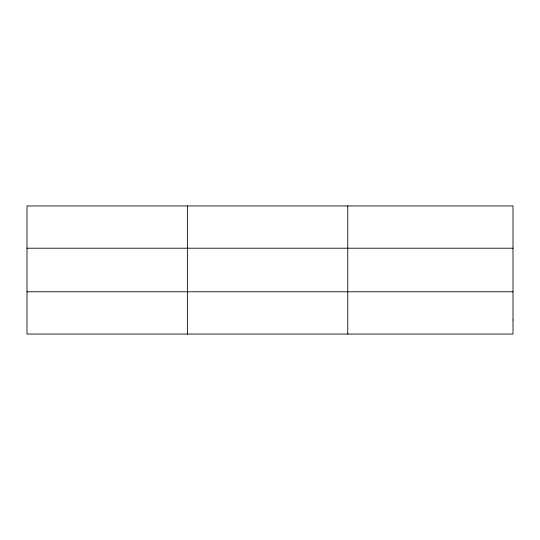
<?xml version="1.0" encoding="UTF-8"?>
<svg xmlns="http://www.w3.org/2000/svg" width="540" height="540" viewBox="0 0 540 540"><rect width="100%" height="100%" fill="white"/><g stroke="black" fill="none" stroke-linecap="round" stroke-linejoin="round"><path stroke-width="0.81" d="M187.38 205.943L187.38 334.058M347.76 205.943L347.76 334.058M27 248.218L513 248.218M27 291.782L513 291.782M513 319.964L513 334.058L27 334.058L27 205.943L513 205.943L513 319.964"/></g></svg>
